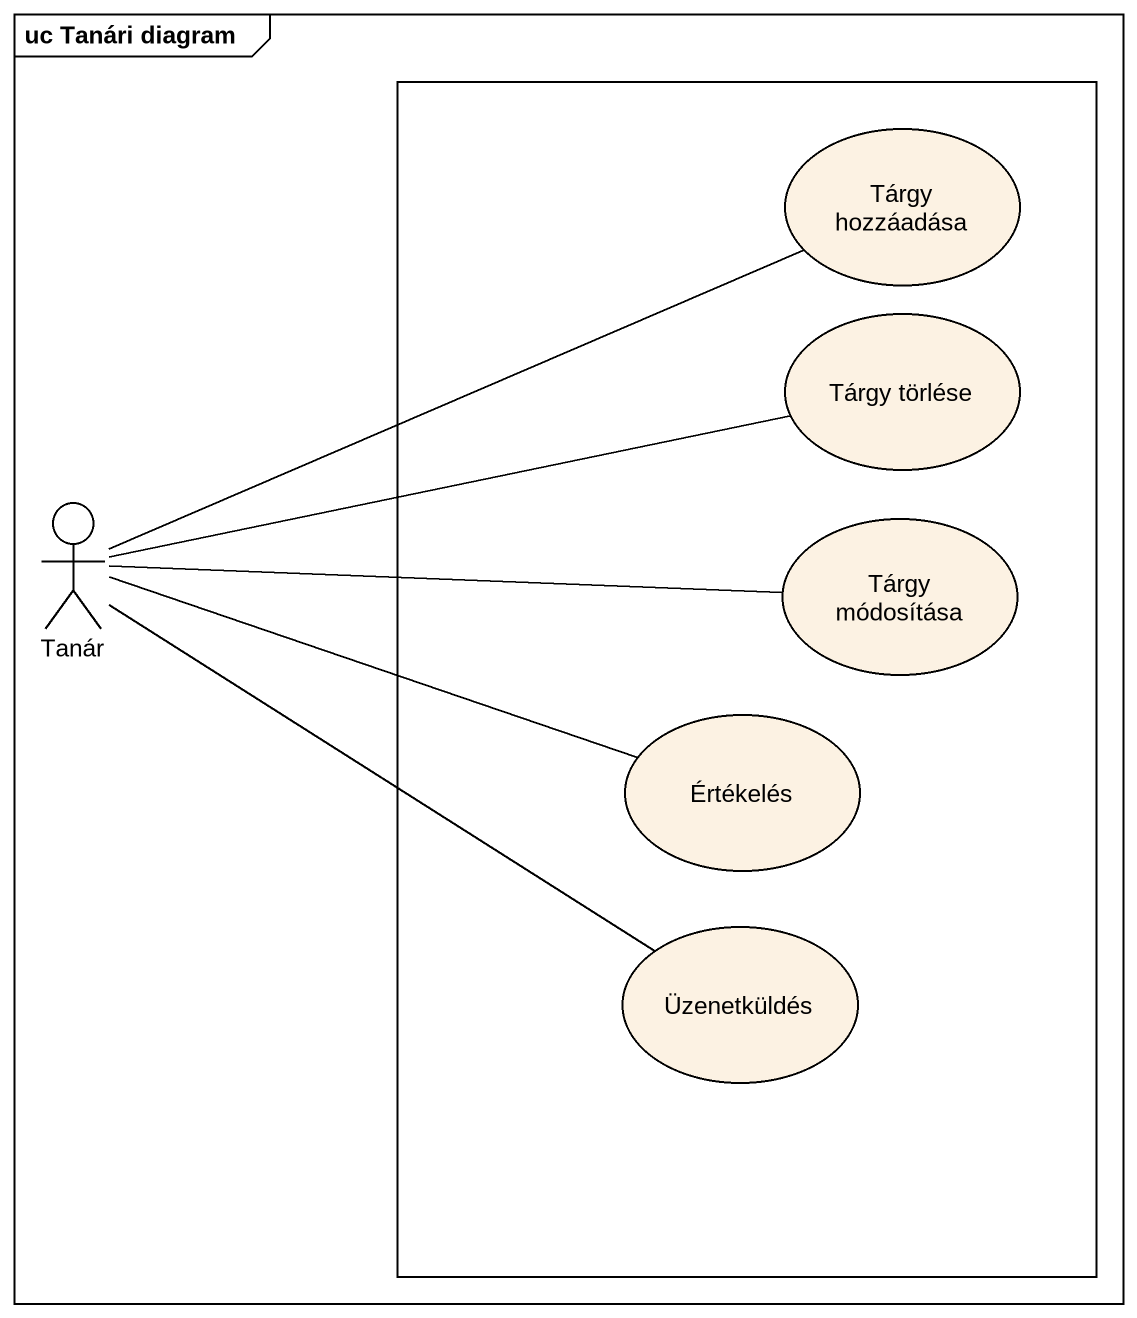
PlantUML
@startuml
mainframe uc Tanári diagram
rectangle " " as rectangle1 {
  usecase "Tárgy hozzáadása" as Tárgy_hozzáadása
  usecase "Tárgy törlése" as Tárgy_törlése
  usecase "Tárgy módosítása" as Tárgy_módosítása
  usecase Értékelés
  usecase Üzenetküldés
}
actor Tanár
Tanár -right- Tárgy_hozzáadása
Tanár -right- Tárgy_törlése
Tanár -right- Tárgy_módosítása
Tanár -right- Értékelés
Tanár -- Üzenetküldés
@enduml
